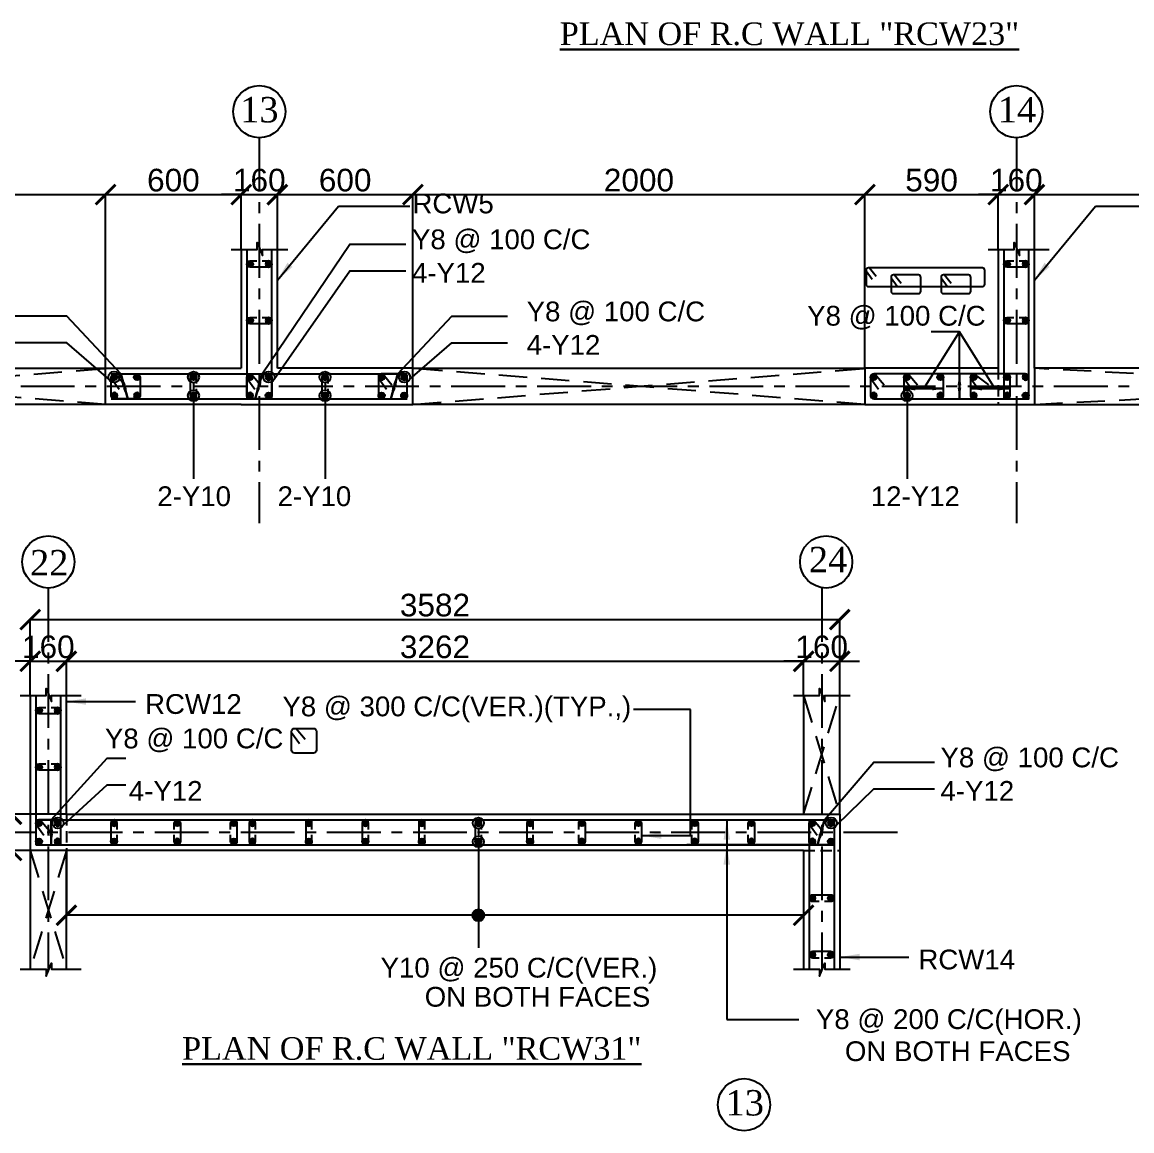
# Model space of a CAD drawing. Header units: inches. Extents: x 200139 to 352388, y -289304 to -188971.
# Drawn here: x 254036 to 273676, y -228239 to -208619 of the extents above; entities that cross this region are included whole.
import ezdxf
from ezdxf.enums import TextEntityAlignment as Align

# ---------------------------------------------------------------- set-up
doc = ezdxf.new("R2010")
doc.units = ezdxf.units.IN
doc.header["$MEASUREMENT"] = 0
doc.linetypes.add('CENTER', pattern=[50.8, 31.75, -6.35, 6.35, -6.35])
doc.linetypes.add('Hidden', pattern=[3, 2, -1])
for name, color, linetype in [('1', 8, 'Continuous'), ('160 WALL OPEING', 1, 'Continuous'), ('5', 2, 'Continuous'), ('ARROW', 5, 'Continuous'), ('DIM', 251, 'Continuous'), ('GIRD CIR', 1, 'Continuous'), ('GIRD TEXT', 4, 'Continuous'), ('GRID', 8, 'CENTER'), ('LINKS', 3, 'Continuous'), ('OPENING', 1, 'Continuous'), ('SHEAR WALL', 6, 'Continuous'), ('STRRIUPS', 6, 'Continuous'), ('Ttxt', 3, 'Continuous')]:
    doc.layers.add(name, color=color, linetype=linetype)
doc.layers.add('Tex', color=3, linetype='Continuous', lineweight=13)
doc.layers.add('text', color=4, linetype='Continuous', lineweight=30)
doc.styles.add('Arial', font='arial.ttf', dxfattribs={"height": 400})
doc.styles.add('T200', font='sanss___.ttf', dxfattribs={"height": 250})
doc.styles.add('T400', font='romantic.ttf')
doc.dimstyles.new('SCALE-25', dxfattribs={"dimtxt": 400, "dimasz": 350, "dimexe": 0, "dimexo": 0, "dimgap": 50, "dimtad": 1, "dimdec": 0, "dimlfac": 0.25, "dimzin": 0, "dimdsep": 46, "dimtxsty": 'Arial', "dimblk": 'ARCHTICK', "dimcen": 0, "dimclrd": 5, "dimclre": 8, "dimclrt": 1, "dimadec": 0, "dimazin": 0, "dimtfac": 1, "dimtdec": 0, "dimtix": 1, "dimtmove": 2, "dimatfit": 3, "dimfxl": 0, "dimtolj": 1, "dimtzin": 0, "dimlwd": -1, "dimarcsym": 0})
doc.dimstyles.new('T200', dxfattribs={"dimtxt": 300, "dimasz": 150, "dimexe": 0, "dimexo": 0, "dimgap": 5, "dimtad": 1, "dimdec": 0, "dimrnd": 5, "dimzin": 0, "dimdsep": 46, "dimtxsty": 'T200', "dimblk": 'ARCHTICK', "dimcen": 300, "dimclrd": 5, "dimclre": 252, "dimclrt": 1, "dimadec": 0, "dimazin": 0, "dimtfac": 50, "dimtdec": 0, "dimtofl": 0, "dimtmove": 2, "dimatfit": 3, "dimfxl": 1, "dimtolj": 1, "dimtzin": 0, "dimarcsym": 2})

# ---------------------------------------------------------------- blocks, each defined once
blk = doc.blocks.new('R1')
at = {"layer": '5'}
h = blk.add_hatch(color=256, dxfattribs=at)
edge = h.paths.add_edge_path()
edge.add_arc((0, 0), 69.6, 0, 360)
at = {"layer": '5', "color": 6}
blk.add_circle((0, 0), 69.6, dxfattribs=at)
blk = doc.blocks.new('_ARCHTICK')
at = {"color": 0, "linetype": 'ByBlock', "const_width": 0.15}
blk.add_lwpolyline([(-0.5, -0.5), (0.5, 0.5)], dxfattribs=at)
blk = doc.blocks.new('A$C04A07810')
at = {"layer": 'STRRIUPS', "ltscale": 0.2}
for p, q in [((0, 0), (158, -194)), ((-80, -72), (61, -268)), ((509, -237), (651, -433)), ((590, -165), (748, -358)), ((1689, -237), (1831, -433)), ((1770, -165), (1928, -358))]:
    blk.add_line(p, q, dxfattribs=at)
for points in [[(-25, -440), (2664, -440, 0.414214), (2719, -385), (2719, -55, 0.414214), (2664, 0), (-25, 0, 0.414214), (-80, -55), (-80, -385, 0.414214)], [(564, -604), (1156, -604, 0.414214), (1211, -549), (1211, -220, 0.414214), (1156, -165), (564, -165, 0.414214), (509, -220), (509, -549, 0.414214)], [(1744, -604), (2336, -604, 0.414214), (2391, -549), (2391, -220, 0.414214), (2336, -165), (1744, -165, 0.414214), (1689, -220), (1689, -549, 0.414214)]]:
    blk.add_lwpolyline(points, format="xyb", close=True, dxfattribs=at)
blk = doc.blocks.new('*D41')
at = {"layer": 'Defpoints', "color": 0}
for p in [(255512, -211670), (247512, -214744, 59), (255512, -214730, 59)]:
    blk.add_point(p, dxfattribs=at)
at = {"layer": 'DIM', "color": 8, "lineweight": -2}
for p, q in [((247512, -214744), (247512, -211670)), ((255512, -214730), (255512, -211670))]:
    blk.add_line(p, q, dxfattribs=at)
at = {"layer": 'DIM', "color": 5}
blk.add_line((247512, -211670), (255512, -211670), dxfattribs=at)
at = {"layer": 'DIM', "color": 5, "xscale": 350, "yscale": 350, "zscale": 350, "rotation": 180}
blk.add_blockref('_ARCHTICK', (247512, -211670), dxfattribs=at)
at = {"layer": 'DIM', "color": 5, "xscale": 350, "yscale": 350, "zscale": 350}
blk.add_blockref('_ARCHTICK', (255512, -211670), dxfattribs=at)
at = {"layer": 'DIM', "color": 1, "insert": (251512, -211416), "char_height": 400, "attachment_point": 5, "style": 'Arial'}
blk.add_mtext('\\A1;2000', dxfattribs=at)
blk = doc.blocks.new('ARCHTICK')
at = {"color": 0, "const_width": 0.15}
blk.add_lwpolyline([(-0.5, -0.5), (0.5, 0.5)], dxfattribs=at)
blk = doc.blocks.new('*D42')
at = {"layer": 'Defpoints', "color": 0}
for p in [(257912, -211670), (257912, -212643, 59), (255512, -214730, 59)]:
    blk.add_point(p, dxfattribs=at)
at = {"layer": 'DIM', "color": 8, "lineweight": -2}
for p, q in [((255512, -214730), (255512, -211670)), ((257912, -212643), (257912, -211670))]:
    blk.add_line(p, q, dxfattribs=at)
at = {"layer": 'DIM', "color": 5}
blk.add_line((255512, -211670), (257912, -211670), dxfattribs=at)
at = {"layer": 'DIM', "color": 5, "xscale": 350, "yscale": 350, "zscale": 350, "rotation": 180}
blk.add_blockref('_ARCHTICK', (255512, -211670), dxfattribs=at)
at = {"layer": 'DIM', "color": 5, "xscale": 350, "yscale": 350, "zscale": 350}
blk.add_blockref('_ARCHTICK', (257912, -211670), dxfattribs=at)
at = {"layer": 'DIM', "color": 1, "insert": (256712, -211416), "char_height": 400, "attachment_point": 5, "style": 'Arial'}
blk.add_mtext('\\A1;600', dxfattribs=at)
blk = doc.blocks.new('*D43')
at = {"layer": 'Defpoints', "color": 0}
for p in [(258552, -211670), (257912, -212643, 59), (258552, -212643, 59)]:
    blk.add_point(p, dxfattribs=at)
at = {"layer": 'DIM', "color": 5}
for p, q in [((257912, -211670), (257562, -211670)), ((257912, -211670), (258552, -211670)), ((258552, -211670), (258902, -211670))]:
    blk.add_line(p, q, dxfattribs=at)
at = {"layer": 'DIM', "color": 8, "lineweight": -2}
for p, q in [((257912, -212643), (257912, -211670)), ((258552, -212643), (258552, -211670))]:
    blk.add_line(p, q, dxfattribs=at)
at = {"layer": 'DIM', "color": 5, "xscale": 350, "yscale": 350, "zscale": 350}
blk.add_blockref('_ARCHTICK', (257912, -211670), dxfattribs=at)
at = {"layer": 'DIM', "color": 5, "xscale": 350, "yscale": 350, "zscale": 350, "rotation": 180}
blk.add_blockref('_ARCHTICK', (258552, -211670), dxfattribs=at)
at = {"layer": 'DIM', "color": 1, "insert": (258232, -211416), "char_height": 400, "attachment_point": 5, "style": 'Arial'}
blk.add_mtext('\\A1;160', dxfattribs=at)
blk = doc.blocks.new('*D44')
at = {"layer": 'Defpoints', "color": 0}
for p in [(260952, -211670), (258552, -212643, 59), (260952, -214744, 59)]:
    blk.add_point(p, dxfattribs=at)
at = {"layer": 'DIM', "color": 8, "lineweight": -2}
for p, q in [((258552, -212643), (258552, -211670)), ((260952, -214744), (260952, -211670))]:
    blk.add_line(p, q, dxfattribs=at)
at = {"layer": 'DIM', "color": 5}
blk.add_line((258552, -211670), (260952, -211670), dxfattribs=at)
at = {"layer": 'DIM', "color": 5, "xscale": 350, "yscale": 350, "zscale": 350, "rotation": 180}
blk.add_blockref('_ARCHTICK', (258552, -211670), dxfattribs=at)
at = {"layer": 'DIM', "color": 5, "xscale": 350, "yscale": 350, "zscale": 350}
blk.add_blockref('_ARCHTICK', (260952, -211670), dxfattribs=at)
at = {"layer": 'DIM', "color": 1, "insert": (259752, -211416), "char_height": 400, "attachment_point": 5, "style": 'Arial'}
blk.add_mtext('\\A1;600', dxfattribs=at)
blk = doc.blocks.new('*D45')
at = {"layer": 'Defpoints', "color": 0}
for p in [(268952, -211670), (260952, -214744, 59), (268952, -214744, 59)]:
    blk.add_point(p, dxfattribs=at)
at = {"layer": 'DIM', "color": 8, "lineweight": -2}
for p, q in [((260952, -214744), (260952, -211670)), ((268952, -214744), (268952, -211670))]:
    blk.add_line(p, q, dxfattribs=at)
at = {"layer": 'DIM', "color": 5}
blk.add_line((260952, -211670), (268952, -211670), dxfattribs=at)
at = {"layer": 'DIM', "color": 5, "xscale": 350, "yscale": 350, "zscale": 350, "rotation": 180}
blk.add_blockref('_ARCHTICK', (260952, -211670), dxfattribs=at)
at = {"layer": 'DIM', "color": 5, "xscale": 350, "yscale": 350, "zscale": 350}
blk.add_blockref('_ARCHTICK', (268952, -211670), dxfattribs=at)
at = {"layer": 'DIM', "color": 1, "insert": (264952, -211416), "char_height": 400, "attachment_point": 5, "style": 'Arial'}
blk.add_mtext('\\A1;2000', dxfattribs=at)
blk = doc.blocks.new('*D46')
at = {"layer": 'Defpoints', "color": 0}
for p in [(271312, -211670), (271312, -212643, 59), (268952, -214744, 59)]:
    blk.add_point(p, dxfattribs=at)
at = {"layer": 'DIM', "color": 8, "lineweight": -2}
for p, q in [((268952, -214744), (268952, -211670)), ((271312, -212643), (271312, -211670))]:
    blk.add_line(p, q, dxfattribs=at)
at = {"layer": 'DIM', "color": 5}
blk.add_line((268952, -211670), (271312, -211670), dxfattribs=at)
at = {"layer": 'DIM', "color": 5, "xscale": 350, "yscale": 350, "zscale": 350, "rotation": 180}
blk.add_blockref('_ARCHTICK', (268952, -211670), dxfattribs=at)
at = {"layer": 'DIM', "color": 5, "xscale": 350, "yscale": 350, "zscale": 350}
blk.add_blockref('_ARCHTICK', (271312, -211670), dxfattribs=at)
at = {"layer": 'DIM', "color": 1, "insert": (270132, -211416), "char_height": 400, "attachment_point": 5, "style": 'Arial'}
blk.add_mtext('\\A1;590', dxfattribs=at)
blk = doc.blocks.new('*D47')
at = {"layer": 'Defpoints', "color": 0}
for p in [(271952, -211670), (271312, -212643, 59), (271952, -212643, 177)]:
    blk.add_point(p, dxfattribs=at)
at = {"layer": 'DIM', "color": 5}
for p, q in [((271312, -211670), (270962, -211670)), ((271312, -211670), (271952, -211670)), ((271952, -211670), (272302, -211670))]:
    blk.add_line(p, q, dxfattribs=at)
at = {"layer": 'DIM', "color": 8, "lineweight": -2}
for p, q in [((271312, -212643), (271312, -211670)), ((271952, -212643), (271952, -211670))]:
    blk.add_line(p, q, dxfattribs=at)
at = {"layer": 'DIM', "color": 5, "xscale": 350, "yscale": 350, "zscale": 350}
blk.add_blockref('_ARCHTICK', (271312, -211670), dxfattribs=at)
at = {"layer": 'DIM', "color": 5, "xscale": 350, "yscale": 350, "zscale": 350, "rotation": 180}
blk.add_blockref('_ARCHTICK', (271952, -211670), dxfattribs=at)
at = {"layer": 'DIM', "color": 1, "insert": (271632, -211416), "char_height": 400, "attachment_point": 5, "style": 'Arial'}
blk.add_mtext('\\A1;160', dxfattribs=at)
blk = doc.blocks.new('*D48')
at = {"layer": 'Defpoints', "color": 0}
for p in [(284192, -211670), (271952, -212643, 177), (284192, -212643, 59)]:
    blk.add_point(p, dxfattribs=at)
at = {"layer": 'DIM', "color": 8, "lineweight": -2}
for p, q in [((271952, -212643), (271952, -211670)), ((284192, -212643), (284192, -211670))]:
    blk.add_line(p, q, dxfattribs=at)
at = {"layer": 'DIM', "color": 5}
blk.add_line((271952, -211670), (284192, -211670), dxfattribs=at)
at = {"layer": 'DIM', "color": 5, "xscale": 350, "yscale": 350, "zscale": 350, "rotation": 180}
blk.add_blockref('_ARCHTICK', (271952, -211670), dxfattribs=at)
at = {"layer": 'DIM', "color": 5, "xscale": 350, "yscale": 350, "zscale": 350}
blk.add_blockref('_ARCHTICK', (284192, -211670), dxfattribs=at)
at = {"layer": 'DIM', "color": 1, "insert": (278072, -211415), "char_height": 400, "attachment_point": 5, "style": 'Arial'}
blk.add_mtext('\\A1;3060', dxfattribs=at)
blk = doc.blocks.new('A$C5C0C2414')
at = {"layer": 'STRRIUPS', "ltscale": 0.2}
for p, q in [((0, 0), (158, -194)), ((-81, -72), (61, -268))]:
    blk.add_line(p, q, dxfattribs=at)
blk.add_lwpolyline([(304, -440), (-26, -440, -0.414214), (-81, -385), (-81, -55, -0.414214), (-26, 0), (304, 0, -0.414214), (359, -55), (359, -385, -0.414214)], format="xyb", close=True, dxfattribs=at)
blk = doc.blocks.new('*D235')
at = {"layer": 'Defpoints', "color": 0}
for p in [(254818, -219930), (254178, -220536, 59), (254818, -220536, 59)]:
    blk.add_point(p, dxfattribs=at)
at = {"layer": 'DIM', "color": 5}
for p, q in [((254178, -219930), (253828, -219930)), ((254178, -219930), (254818, -219930)), ((254818, -219930), (255168, -219930))]:
    blk.add_line(p, q, dxfattribs=at)
at = {"layer": 'DIM', "color": 8, "lineweight": -2}
for p, q in [((254178, -220536), (254178, -219930)), ((254818, -220536), (254818, -219930))]:
    blk.add_line(p, q, dxfattribs=at)
at = {"layer": 'DIM', "color": 5, "xscale": 350, "yscale": 350, "zscale": 350}
blk.add_blockref('_ARCHTICK', (254178, -219930), dxfattribs=at)
at = {"layer": 'DIM', "color": 5, "xscale": 350, "yscale": 350, "zscale": 350, "rotation": 180}
blk.add_blockref('_ARCHTICK', (254818, -219930), dxfattribs=at)
at = {"layer": 'DIM', "color": 1, "insert": (254498, -219676), "char_height": 400, "attachment_point": 5, "style": 'Arial'}
blk.add_mtext('\\A1;160', dxfattribs=at)
blk = doc.blocks.new('*D236')
at = {"layer": 'Defpoints', "color": 0}
for p in [(267867, -219930), (267867, -220536, 59), (254818, -222637, 59)]:
    blk.add_point(p, dxfattribs=at)
at = {"layer": 'DIM', "color": 8, "lineweight": -2}
for p, q in [((254818, -222637), (254818, -219930)), ((267867, -220536), (267867, -219930))]:
    blk.add_line(p, q, dxfattribs=at)
at = {"layer": 'DIM', "color": 5}
blk.add_line((254818, -219930), (267867, -219930), dxfattribs=at)
at = {"layer": 'DIM', "color": 5, "xscale": 350, "yscale": 350, "zscale": 350, "rotation": 180}
blk.add_blockref('_ARCHTICK', (254818, -219930), dxfattribs=at)
at = {"layer": 'DIM', "color": 5, "xscale": 350, "yscale": 350, "zscale": 350}
blk.add_blockref('_ARCHTICK', (267867, -219930), dxfattribs=at)
at = {"layer": 'DIM', "color": 1, "insert": (261342, -219676), "char_height": 400, "attachment_point": 5, "style": 'Arial'}
blk.add_mtext('\\A1;3262', dxfattribs=at)
blk = doc.blocks.new('*D237')
at = {"layer": 'Defpoints', "color": 0}
for p in [(268507, -219930), (267867, -220536, 59), (268507, -220536, 59)]:
    blk.add_point(p, dxfattribs=at)
at = {"layer": 'DIM', "color": 5}
for p, q in [((267867, -219930), (267517, -219930)), ((267867, -219930), (268507, -219930)), ((268507, -219930), (268857, -219930))]:
    blk.add_line(p, q, dxfattribs=at)
at = {"layer": 'DIM', "color": 8, "lineweight": -2}
for p, q in [((267867, -220536), (267867, -219930)), ((268507, -220536), (268507, -219930))]:
    blk.add_line(p, q, dxfattribs=at)
at = {"layer": 'DIM', "color": 5, "xscale": 350, "yscale": 350, "zscale": 350}
blk.add_blockref('_ARCHTICK', (267867, -219930), dxfattribs=at)
at = {"layer": 'DIM', "color": 5, "xscale": 350, "yscale": 350, "zscale": 350, "rotation": 180}
blk.add_blockref('_ARCHTICK', (268507, -219930), dxfattribs=at)
at = {"layer": 'DIM', "color": 1, "insert": (268187, -219676), "char_height": 400, "attachment_point": 5, "style": 'Arial'}
blk.add_mtext('\\A1;160', dxfattribs=at)
blk = doc.blocks.new('*D238')
at = {"layer": 'Defpoints', "color": 0}
for p in [(253848, -222637), (254818, -222637, 59), (254818, -223277, 118)]:
    blk.add_point(p, dxfattribs=at)
at = {"layer": 'DIM', "color": 5}
for p, q in [((253848, -222637), (253848, -222287)), ((253848, -223277), (253848, -222637)), ((253848, -223277), (253848, -223627))]:
    blk.add_line(p, q, dxfattribs=at)
at = {"layer": 'DIM', "color": 8, "lineweight": -2}
for p, q in [((254818, -222637), (253848, -222637)), ((254818, -223277), (253848, -223277))]:
    blk.add_line(p, q, dxfattribs=at)
at = {"layer": 'DIM', "color": 5, "xscale": 350, "yscale": 350, "zscale": 350}
for p, rotation in [((253848, -222637), 270), ((253848, -223277), 90)]:
    blk.add_blockref('_ARCHTICK', p, dxfattribs=dict(at, rotation=rotation))
at = {"layer": 'DIM', "color": 1, "insert": (253594, -222957), "char_height": 400, "attachment_point": 5, "rotation": 90, "style": 'Arial'}
blk.add_mtext('\\A1;160', dxfattribs=at)
blk = doc.blocks.new('*D239')
at = {"layer": 'Defpoints', "color": 0}
for p in [(254818, -223277, 45), (267867, -223277, -14), (254818, -224424)]:
    blk.add_point(p, dxfattribs=at)
at = {"layer": 'DIM', "color": 8, "lineweight": -2}
for p, q in [((254818, -223277), (254818, -224424)), ((267867, -223277), (267867, -224424))]:
    blk.add_line(p, q, dxfattribs=at)
at = {"layer": 'DIM', "color": 5}
blk.add_line((267867, -224424), (254818, -224424), dxfattribs=at)
at = {"layer": 'DIM', "color": 5, "xscale": 350, "yscale": 350, "zscale": 350, "rotation": 180}
blk.add_blockref('_ARCHTICK', (254818, -224424), dxfattribs=at)
at = {"layer": 'DIM', "color": 5, "xscale": 350, "yscale": 350, "zscale": 350}
blk.add_blockref('_ARCHTICK', (267867, -224424), dxfattribs=at)
blk = doc.blocks.new('*D240')
at = {"layer": 'Defpoints', "color": 0}
for p in [(268507, -219191), (254178, -220536), (268507, -220536)]:
    blk.add_point(p, dxfattribs=at)
at = {"layer": 'DIM', "color": 8, "lineweight": -2}
for p, q in [((254178, -220536), (254178, -219191)), ((268507, -220536), (268507, -219191))]:
    blk.add_line(p, q, dxfattribs=at)
at = {"layer": 'DIM', "color": 5}
blk.add_line((254178, -219191), (268507, -219191), dxfattribs=at)
at = {"layer": 'DIM', "color": 5, "xscale": 350, "yscale": 350, "zscale": 350, "rotation": 180}
blk.add_blockref('_ARCHTICK', (254178, -219191), dxfattribs=at)
at = {"layer": 'DIM', "color": 5, "xscale": 350, "yscale": 350, "zscale": 350}
blk.add_blockref('_ARCHTICK', (268507, -219191), dxfattribs=at)
at = {"layer": 'DIM', "color": 1, "insert": (261342, -218937), "char_height": 400, "attachment_point": 5, "style": 'Arial'}
blk.add_mtext('\\A1;3582', dxfattribs=at)

msp = doc.modelspace()

# ---------------------------------------------------------------- hatches: boundary and pattern name
at = {"layer": 'ARROW'}
h = msp.add_hatch(color=256, dxfattribs=at)
edge = h.paths.add_edge_path()
edge.add_arc((262109.6, -224424.3), 106, 0, 360)

# ---------------------------------------------------------------- linework, layer by layer
at = {"layer": '1', "linetype": 'Hidden', "ltscale": 100}
for p, q in [((271312.3, -214744.2, 59), (271312.3, -215384.2, 59)), ((254818, -222637.3, 59), (254818, -223277.3, 117.9)), ((267866.6, -223277.3, 59), (268506.6, -223277.3, 59))]:
    msp.add_line(p, q, dxfattribs=at)
at = {"layer": '1'}
for points, elevation in [([(257733.4, -212643.2), (258195.9, -212643.2), (258195.9, -212518.8), (258289.4, -212748.8), (258289.4, -212643.2), (258735.1, -212643.2)], 177), ([(271133.4, -212643.2), (271595.9, -212643.2), (271595.9, -212518.8), (271689.4, -212748.8), (271689.4, -212643.2), (272215.1, -212643.2)], 177), ([(253999.1, -220536.2), (254461.6, -220536.2), (254461.6, -220411.9), (254555.2, -220641.9), (254555.2, -220536.2), (255080.8, -220536.2)], 235.9), ([(267687.6, -220536.2), (268150.2, -220536.2), (268150.2, -220411.9), (268243.7, -220641.9), (268243.7, -220536.2), (268689.4, -220536.2)], 235.9), ([(253999.1, -225378.3), (254461.6, -225378.3), (254461.6, -225502.6), (254555.2, -225272.7), (254555.2, -225378.3), (255080.8, -225378.3)], 235.9), ([(267687.6, -225378.3), (268150.2, -225378.3), (268150.2, -225502.6), (268243.7, -225272.7), (268243.7, -225378.3), (268689.4, -225378.3)], 235.9)]:
    msp.add_lwpolyline(points, dxfattribs=dict(at, elevation=elevation))
at = {"layer": '160 WALL OPEING', "linetype": 'Hidden', "ltscale": 250}
for p, q in [((247512.3, -215386.5, 59), (255512.3, -214744.2, 59)), ((255512.3, -215384.2, 59), (247512.3, -214744.2, 59)), ((260952.3, -215384.2, 59), (268952.3, -214744.2, 59)), ((268952.3, -215384.2, 59), (260952.3, -214744.2)), ((271952.3, -215384.2, 59), (284192.3, -214744.2, 59)), ((284192.3, -215384.2, 59), (271952.3, -214744.2, 59)), ((267866.6, -222637.3, 59), (268506.6, -220536.2)), ((267866.6, -220536.2), (268506.6, -222637.3, 59)), ((254178, -223277.3), (254818, -225378.3, 59)), ((254818, -223277.3, 59), (254178, -225378.3, 59))]:
    msp.add_line(p, q, dxfattribs=at)
at = {"layer": '5'}
for p, q in [((255612.3, -214844.2, 59), (260852.3, -214844.2, 59)), ((255612.3, -215284.2, 59), (260852.3, -215284.2, 59)), ((254278, -222737.3, 59), (268406.6, -222737.3, 59)), ((267966.6, -222737.3, 59), (267966.6, -225378.3, 59)), ((268406.6, -222737.3, 59), (268406.6, -225378.3, 59)), ((254278, -223177.3, 59), (268406.6, -223177.3, 59))]:
    msp.add_line(p, q, dxfattribs=at)
for points, elevation in [([(258012.3, -212643.2), (258012.3, -215284.2), (258452.3, -215284.2), (258452.3, -212643.2)], 59), ([(271412.3, -212643.2), (271412.3, -215284.2), (271852.3, -215284.2), (271852.3, -212643.2)], 59), ([(254278, -220536.2), (254278, -223177.3)], 117.9), ([(254718, -223177.3), (254718, -220536.2)], 117.9), ([(265800, -222737.3), (268406.6, -222737.3), (268406.6, -223177.3), (265800, -223177.3)], 59)]:
    msp.add_lwpolyline(points, dxfattribs=dict(at, elevation=elevation))
at = {"layer": 'ARROW'}
for p, q in [((257068, -214999, 59), (257068, -215130, 59)), ((259396.6, -214999, 59), (259396.6, -215130, 59)), ((257068, -215327, 59), (257068, -216698.4, 59)), ((259396.6, -215327, 59), (259396.6, -216698.4, 59)), ((269697.3, -215327.7, 59), (269697.3, -216699, 59)), ((262109.6, -222892.1, 59), (262109.6, -223023.1, 59)), ((262109.6, -223220.1, 59), (262109.6, -225000.1, 59))]:
    msp.add_line(p, q, dxfattribs=at)
at = {"layer": 'ARROW', "linetype": 'Continuous'}
msp.add_line((265865.7, -220781.3, 59), (264854.9, -220781.3, 59), dxfattribs=at)
at = {"layer": 'ARROW'}
for points, elevation in [([(258284.5, -214844.2), (259837.4, -212544.5), (260827.6, -212544.5)], 59), ([(258494.7, -214934.1), (259837.4, -213020.9), (260827.6, -213020.9)], 59), ([(255780, -214844.2), (254826.6, -213820), (253836.4, -213820)], 59), ([(260684.5, -214844.2), (261637.9, -213820), (262628.1, -213820)], 59), ([(269993, -215102.9), (270625.4, -214100.4)], 59), ([(270625.4, -214844.2), (270625.4, -214100.4), (270123.2, -214100.4)], 59), ([(271253, -215102.9), (270625.4, -214100.4)], 59), ([(255569.9, -214934.1), (254826.6, -214296.4), (253836.4, -214296.4)], 59), ([(260894.7, -214934.1), (261637.9, -214296.4), (262628.1, -214296.4)], 59), ([(254550.2, -222737.3), (255539.1, -221642.1), (255869.8, -221642.1)], 118), ([(268238.8, -222737.3), (269112.2, -221713.1), (270182.4, -221713.1)], 59), ([(254760.4, -222827.2), (255539.1, -222118.4), (255869.8, -222118.4)], 118), ([(268448.9, -222827.2), (269112.2, -222189.5), (270182.4, -222189.5)], 59)]:
    msp.add_lwpolyline(points, dxfattribs=dict(at, elevation=elevation))
for centre, radius in [((255662.3, -214899.9, 59), 98.5), ((257068, -214900.5, 59), 98.5), ((258402.3, -214899.9, 59), 98.5), ((259396.6, -214900.5, 59), 98.5), ((260802.3, -214899.9, 59), 98.5), ((257068, -215228.5, 59), 98.5), ((259396.6, -215228.5, 59), 98.5), ((269697.3, -215229.2, 59), 98.5), ((254668.7, -222792.3, 59), 98.5), ((262109.6, -222793.6, 59), 98.5), ((268356.6, -222792.9, 59), 98.5), ((262109.6, -223121.6, 59), 98.5), ((262109.6, -224424.3, 72.6), 106)]:
    msp.add_circle(centre, radius, dxfattribs=at)
at = {"layer": 'GIRD CIR'}
for centre in [(258232.3, -210202.1, 59), (271632.3, -210202.1, 59), (254498, -218170.7, 59), (268266.6, -218170.7, 59), (266812.3, -227776.9, 59)]:
    msp.add_circle(centre, 461.7, dxfattribs=at)
at = {"layer": 'GRID', "ltscale": 30}
for p, q in [((258232.3, -210663.9, 59), (258232.3, -217485.2, 59)), ((271632.3, -210663.9, 59), (271632.3, -217485.2, 59)), ((302205.6, -215064.2, 59), (203138.7, -215064.2, 59)), ((254498, -218632.4, 59), (254498, -225413.2, 59)), ((268186.6, -218632.4, 59), (268186.6, -225378.3, 59)), ((269525.9, -222957.3, 59), (253005.2, -222957.3, 59))]:
    msp.add_line(p, q, dxfattribs=at)
at = {"layer": 'LINKS'}
for points, elevation in [([(258284, -212844.2), (258396.6, -212844.2, -1), (258396.6, -212955.5), (258068, -212955.5, -1), (258068, -212844.2), (258187.5, -212844.2)], 59), ([(271684, -212844.2), (271796.6, -212844.2, -1), (271796.6, -212955.5), (271468, -212955.5, -1), (271468, -212844.2), (271587.5, -212844.2)], 59), ([(258284, -213844.2), (258396.6, -213844.2, -1), (258396.6, -213955.5), (258068, -213955.5, -1), (258068, -213844.2), (258187.5, -213844.2)], 59), ([(271684, -213844.2), (271796.6, -213844.2, -1), (271796.6, -213955.5), (271468, -213955.5, -1), (271468, -213844.2), (271587.5, -213844.2)], 59), ([(257122.2, -215012.5), (257122.2, -214899.9, 1), (257010.8, -214899.9), (257010.8, -215228.5, 1), (257122.2, -215228.5), (257122.2, -215109)], 59), ([(259452.3, -215012.5), (259452.3, -214899.9, 1), (259340.9, -214899.9), (259340.9, -215228.5, 1), (259452.3, -215228.5), (259452.3, -215109)], 59), ([(254549.7, -220745.9), (254662.3, -220745.9, -1), (254662.3, -220857.3), (254333.7, -220857.3, -1), (254333.7, -220745.9), (254453.2, -220745.9)], 117.9), ([(254549.7, -221745.9), (254662.3, -221745.9, -1), (254662.3, -221857.3), (254333.7, -221857.3, -1), (254333.7, -221745.9), (254453.2, -221745.9)], 117.9), ([(255718, -222905.6), (255718, -222792.9, 1), (255606.6, -222792.9), (255606.6, -223121.6, 1), (255718, -223121.6), (255718, -223002.1)], 59), ([(256725.3, -222905.6), (256725.3, -222792.9, -1), (256836.7, -222792.9), (256836.7, -223121.6, -1), (256725.3, -223121.6), (256725.3, -223002.1)], 117.9), ([(257725.3, -222905.3), (257725.3, -222792.6, -1), (257836.7, -222792.6), (257836.7, -223121.2, -1), (257725.3, -223121.2), (257725.3, -223001.7)], 117.9), ([(258165.3, -222905.3), (258165.3, -222792.6, 1), (258053.9, -222792.6), (258053.9, -223121.2, 1), (258165.3, -223121.2), (258165.3, -223001.7)], 117.9), ([(259165.3, -222905.6), (259165.3, -222792.9, 1), (259053.9, -222792.9), (259053.9, -223121.6, 1), (259165.3, -223121.6), (259165.3, -223002.1)], 59), ([(260165.3, -222905.6), (260165.3, -222792.9, 1), (260053.9, -222792.9), (260053.9, -223121.6, 1), (260165.3, -223121.6), (260165.3, -223002.1)], 59), ([(261165.3, -222905.6), (261165.3, -222792.9, 1), (261053.9, -222792.9), (261053.9, -223121.6, 1), (261165.3, -223121.6), (261165.3, -223002.1)], 59), ([(262165.3, -222905.6), (262165.3, -222792.9, 1), (262053.9, -222792.9), (262053.9, -223121.6, 1), (262165.3, -223121.6), (262165.3, -223002.1)], 59), ([(263081.6, -222905.6), (263081.6, -222792.9, 1), (262970.2, -222792.9), (262970.2, -223121.6, 1), (263081.6, -223121.6), (263081.6, -223002.1)], 59), ([(263886.6, -222905.6), (263886.6, -222792.9, -1), (263997.9, -222792.9), (263997.9, -223121.6, -1), (263886.6, -223121.6), (263886.6, -223002.1)], 59), ([(264886.6, -222905.6), (264886.6, -222792.9, -1), (264997.9, -222792.9), (264997.9, -223121.6, -1), (264886.6, -223121.6), (264886.6, -223002.1)], 59), ([(265886.6, -222905.6), (265886.6, -222792.9, -1), (265997.9, -222792.9), (265997.9, -223121.6, -1), (265886.6, -223121.6), (265886.6, -223002.1)], 59), ([(266886.6, -222905.6), (266886.6, -222792.9, -1), (266997.9, -222792.9), (266997.9, -223121.6, -1), (266886.6, -223121.6), (266886.6, -223002.1)], 59), ([(268238.2, -224177.3), (268350.9, -224177.3, 1), (268350.9, -224065.9), (268022.3, -224065.9, 1), (268022.3, -224177.3), (268141.8, -224177.3)], 59), ([(268238.2, -225177.3), (268350.9, -225177.3, 1), (268350.9, -225065.9), (268022.3, -225065.9, 1), (268022.3, -225177.3), (268141.8, -225177.3)], 59)]:
    msp.add_lwpolyline(points, format="xyb", dxfattribs=dict(at, elevation=elevation))
at = {"layer": 'OPENING', "color": 1, "elevation": 59}
for points in [[(247512.3, -214744.2), (255512.3, -214744.2)], [(260952.3, -214744.2), (260952.3, -214744.2), (268952.3, -214744.2)], [(284192.3, -214744.2), (271952.3, -214744.2)], [(255512.3, -215384.2), (255512.3, -215384.2), (247512.3, -215384.2)], [(268952.3, -215384.2), (268952.3, -215384.2), (260952.3, -215384.2)], [(271952.3, -215384.2), (284192.3, -215384.2)], [(267866.6, -220536.2), (267866.6, -222637.3)], [(268506.6, -222637.3), (268506.6, -222637.3), (268506.6, -220536.2)], [(254178, -223277.3), (254178, -223277.3), (254178, -225378.3)], [(254818, -225378.3), (254818, -223277.3)]]:
    msp.add_lwpolyline(points, dxfattribs=at)
at = {"layer": 'SHEAR WALL', "color": 4}
for p, q in [((255512.3, -215384.2, 59), (255512.3, -214744.2, 59)), ((260952.3, -215384.2, 59), (260952.3, -214744.2, 59)), ((271312.3, -214744.2, 59), (268952.3, -214744.2, 59)), ((268952.3, -214744.2, 59), (268952.3, -215384.2, 59)), ((271952.3, -214744.2, 59), (271952.3, -215384.2, 59)), ((268952.3, -215384.2, 59), (271312.3, -215384.2, 59)), ((267866.6, -223277.3, 59), (267866.6, -225378.3, 59)), ((268506.6, -223277.3, 59), (268506.6, -225378.3, 59))]:
    msp.add_line(p, q, dxfattribs=at)
at = {"layer": 'SHEAR WALL', "color": 4, "elevation": 59}
for points in [[(257912.3, -212643.2), (257912.3, -214744.2)], [(258552.3, -214744.2), (258552.3, -212643.2)], [(271312.3, -212643.2), (271312.3, -214744.2)], [(271952.3, -214744.2), (271952.3, -212643.2)], [(255512.3, -214744.2), (255512.3, -214744.2), (257912.3, -214744.2)], [(260952.3, -214744.2), (258552.3, -214744.2)], [(257912.3, -215384.2), (255512.3, -215384.2)], [(257912.3, -215384.2), (257912.3, -215384.2), (258552.3, -215384.2)], [(258552.3, -215384.2), (260952.3, -215384.2)], [(271312.3, -215384.2), (271952.3, -215384.2)], [(254178, -220536.2), (254178, -223277.3)], [(254818, -222637.3), (254818, -220536.2)], [(254818, -222637.3), (268506.6, -222637.3)], [(268506.6, -222637.3), (268506.6, -223277.3)], [(267866.6, -223277.3), (254178, -223277.3)]]:
    msp.add_lwpolyline(points, dxfattribs=at)
at = {"layer": 'STRRIUPS', "ltscale": 0.2}
for p, q in [((255629.3, -214939.6, 59), (255754, -215112.6, 59)), ((255718.2, -214875.1, 59), (255851.3, -215037.9, 59)), ((258029.3, -214939.6, 59), (258154, -215112.6, 59)), ((258118.2, -214875.1, 59), (258251.3, -215037.9, 59)), ((260357.9, -214939.6, 59), (260482.6, -215112.6, 59)), ((260446.8, -214875.1, 59), (260579.9, -215037.9, 59)), ((269069.3, -214939.6, 59), (269194, -215112.6, 59)), ((269158.2, -214875.1, 59), (269291.3, -215037.9, 59)), ((269659.1, -214939.6, 59), (269783.8, -215112.6, 59)), ((269747.9, -214875.1, 59), (269881, -215037.9, 59)), ((270839.1, -214939.6, 59), (270963.8, -215112.6, 59)), ((270927.9, -214875.1, 59), (271141, -215037.9, 59)), ((254295, -222832.7, 117.9), (254419.7, -223005.7, 117.9)), ((254383.9, -222768.2, 117.9), (254517, -222931, 117.9)), ((267983.6, -222832.7, 59), (268108.3, -223005.7, 59)), ((268072.4, -222768.2, 59), (268205.5, -222931, 59))]:
    msp.add_line(p, q, dxfattribs=at)
at = {"layer": 'STRRIUPS', "ltscale": 0.2, "elevation": 59}
for points in [[(256068.7, -215284.2), (255667.3, -215284.2, -0.4142136), (255612.3, -215229.2), (255612.3, -214899.2, -0.4142136), (255667.3, -214844.2), (256068.7, -214844.2, -0.4142136), (256123.7, -214899.2), (256123.7, -215229.2, -0.4142136)], [(258397.3, -215284.2), (258067.3, -215284.2, -0.4142136), (258012.3, -215229.2), (258012.3, -214899.2, -0.4142136), (258067.3, -214844.2), (258397.3, -214844.2, -0.4142136), (258452.3, -214899.2), (258452.3, -215229.2, -0.4142136)], [(260395.9, -215284.2), (260797.3, -215284.2, 0.4142136), (260852.3, -215229.2), (260852.3, -214899.2, 0.4142136), (260797.3, -214844.2), (260395.9, -214844.2, 0.4142136), (260340.9, -214899.2), (260340.9, -215229.2, 0.4142136)], [(269107.5, -215284.2), (271797.3, -215284.2, 0.4142136), (271852.3, -215229.2), (271852.3, -214899.2, 0.4142136), (271797.3, -214844.2), (269107.5, -214844.2, 0.4142136), (269052.5, -214899.2), (269052.5, -215229.2, 0.4142136)], [(269697.3, -215284.2), (270288.7, -215284.2, 0.4142136), (270343.7, -215229.2), (270343.7, -214899.2, 0.4142136), (270288.7, -214844.2), (269697.3, -214844.2, 0.4142136), (269642.3, -214899.2), (269642.3, -215229.2, 0.4142136)], [(270877.3, -215284.2), (271468.7, -215284.2, 0.4142136), (271523.7, -215229.2), (271523.7, -214899.2, 0.4142136), (271468.7, -214844.2), (270877.3, -214844.2, 0.4142136), (270822.3, -214899.2), (270822.3, -215229.2, 0.4142136)], [(254333, -223177.3), (254663, -223177.3, 0.4142136), (254718, -223122.3), (254718, -222792.3, 0.4142136), (254663, -222737.3), (254333, -222737.3, 0.4142136), (254278, -222792.3), (254278, -223122.3, 0.4142136)], [(268351.6, -223177.3), (268021.6, -223177.3, -0.4142136), (267966.6, -223122.3), (267966.6, -222792.3, -0.4142136), (268021.6, -222737.3), (268351.6, -222737.3, -0.4142136), (268406.6, -222792.3), (268406.6, -223122.3, -0.4142136)]]:
    msp.add_lwpolyline(points, format="xyb", close=True, dxfattribs=at)

# ---------------------------------------------------------------- block references
at = {"layer": '5', "yscale": 0.8000000000465661, "zscale": 0.8000000000465661}
for p, xscale, rotation in [((258068, -212899.9, 59), 0.8000000000465661, 90.00000000000001), ((258396.6, -212899.9, 59), -0.8000000000465661, 270), ((271468, -212899.9, 59), 0.8000000000465661, 90.00000000000001), ((271796.6, -212899.9, 59), -0.8000000000465661, 270), ((258068, -213899.9, 59), 0.8000000000465661, 90.00000000000001), ((258396.6, -213899.9, 59), -0.8000000000465661, 270), ((271468, -213899.9, 59), 0.8000000000465661, 90.00000000000001), ((271796.6, -213899.9, 59), -0.8000000000465661, 270), ((255668, -214899.9, 59), 0.8000000000465661, 90.00000000000001), ((256068, -214899.9, 59), 0.8000000000465661, 90.00000000000001), ((257068, -214899.9, 59), 0.8000000000465661, 90.00000000000001), ((258068, -214899.9, 59), 0.8000000000465661, 90.00000000000001), ((258396.6, -214899.9, 59), -0.8000000000465661, 270), ((259396.6, -214899.9, 59), -0.8000000000465661, 270), ((260396.6, -214899.9, 59), -0.8000000000465661, 270), ((260796.6, -214899.9, 59), -0.8000000000465661, 270), ((269108, -214899.9, 59), 0.8000000000465661, 90.00000000000001), ((269698, -214899.9, 59), 0.8000000000465661, 90.00000000000001), ((270288, -214899.9, 59), 0.8000000000465661, 90.00000000000001), ((270878, -214899.9, 59), 0.8000000000465661, 90.00000000000001), ((271468, -214899.9, 59), 0.8000000000465661, 90.00000000000001), ((271796.6, -214899.9, 59), -0.8000000000465661, 270), ((255668, -215228.5, 59), -0.8000000000465661, 90), ((256068, -215228.5, 59), -0.8000000000465661, 90), ((257068, -215228.5, 59), -0.8000000000465661, 90), ((258068, -215228.5, 59), -0.8000000000465661, 90), ((258396.6, -215228.5, 59), 0.8000000000465661, 270), ((259396.6, -215228.5, 59), 0.8000000000465661, 270), ((260396.6, -215228.5, 59), 0.8000000000465661, 270), ((260796.6, -215228.5, 59), 0.8000000000465661, 270), ((269108, -215228.5, 59), -0.8000000000465661, 90), ((269698, -215228.5, 59), -0.8000000000465661, 90), ((270288, -215228.5, 59), -0.8000000000465661, 90), ((270878, -215228.5, 59), -0.8000000000465661, 90), ((271468, -215228.5, 59), -0.8000000000465661, 90), ((271796.6, -215228.5, 59), 0.8000000000465661, 270), ((254333.7, -220801.6, 117.9), 0.8000000000465661, 90.00000000000001), ((254662.3, -220801.6, 117.9), -0.8000000000465661, 270), ((254333.7, -221801.6, 117.9), 0.8000000000465661, 90.00000000000001), ((254662.3, -221801.6, 117.9), -0.8000000000465661, 270), ((254333.7, -222792.6, 117.9), 0.8000000000465661, 90.00000000000001), ((254662.3, -222792.6, 117.9), -0.8000000000465661, 270), ((255662.3, -222792.9, 59), -0.8000000000465661, 270), ((256781, -222792.9, 117.9), 0.8000000000465661, 90.00000000000001), ((257781, -222792.6, 117.9), 0.8000000000465661, 90.00000000000001), ((258109.6, -222792.6, 117.9), -0.8000000000465661, 270), ((259109.6, -222792.9, 59), -0.8000000000465661, 270), ((260109.6, -222792.9, 59), -0.8000000000465661, 270), ((261109.6, -222792.9, 59), -0.8000000000465661, 270), ((262109.6, -222792.9, 59), -0.8000000000465661, 270), ((263025.9, -222792.9, 59), -0.8000000000465661, 270), ((263942.2, -222792.9, 59), 0.8000000000465661, 90.00000000000001), ((264942.2, -222792.9, 59), 0.8000000000465661, 90.00000000000001), ((265942.2, -222792.9, 59), 0.8000000000465661, 90.00000000000001), ((266942.2, -222792.9, 59), 0.8000000000465661, 90.00000000000001), ((268022.2, -222792.9, 59), 0.8000000000465661, 90.00000000000001), ((268350.9, -222792.9, 59), -0.8000000000465661, 270), ((254333.7, -223121.6, 117.9), 0.8000000000465661, 90.00000000000001), ((254662.3, -223121.6, 117.9), -0.8000000000465661, 270), ((255662.3, -223121.6, 59), 0.8000000000465661, 270), ((256781, -223121.6, 117.9), -0.8000000000465661, 90), ((257781, -223121.6, 117.9), 0.8000000000465661, 90.00000000000001), ((258109.6, -223121.6, 117.9), -0.8000000000465661, 270), ((259109.6, -223121.6, 59), 0.8000000000465661, 270), ((260109.6, -223121.6, 59), 0.8000000000465661, 270), ((261109.6, -223121.6, 59), 0.8000000000465661, 270), ((262109.6, -223121.6, 59), 0.8000000000465661, 270), ((263025.9, -223121.6, 59), 0.8000000000465661, 270), ((263942.2, -223121.6, 59), -0.8000000000465661, 90), ((264942.2, -223121.6, 59), -0.8000000000465661, 90), ((265942.2, -223121.6, 59), -0.8000000000465661, 90), ((266942.2, -223121.6, 59), -0.8000000000465661, 90), ((268022.2, -223121.6, 59), -0.8000000000465661, 90), ((268350.9, -223121.6, 59), 0.8000000000465661, 270), ((268022.2, -224121.6, 59), -0.8000000000465661, 90), ((268350.9, -224121.6, 59), 0.8000000000465661, 270), ((268022.2, -225121.6, 59), -0.8000000000465661, 90), ((268350.9, -225121.6, 59), 0.8000000000465661, 270)]:
    msp.add_blockref('R1', p, dxfattribs=dict(at, xscale=xscale, rotation=rotation))
at = {"layer": 'STRRIUPS', "color": 1, "xscale": 0.75, "yscale": 0.75, "zscale": 0.75}
msp.add_blockref('A$C04A07810', (269033, -212968.2), dxfattribs=at)
at = {"layer": 'STRRIUPS'}
msp.add_blockref('A$C5C0C2414', (258885.8, -221116.4, 59), dxfattribs=at)

# ---------------------------------------------------------------- texts
at = {"layer": 'GIRD TEXT', "ltscale": 7, "style": 'T400'}
for s, p in [('13', (257893.5, -210392.3)), ('14', (271303.2, -210392.3)), ('22', (254174.4, -218409.9)), ('24', (267960.4, -218354.4)), ('13', (266485.6, -227967.6))]:
    msp.add_text(s, height=450, dxfattribs=at).set_placement(p)
at = {"layer": 'Tex', "style": 'Arial'}
for s, p in [('RCW5', (260943, -212002.1)), ('RCW12', (256210.2, -220860.5)), ('RCW14', (269898.7, -225382))]:
    msp.add_text(s, height=350, dxfattribs=at).set_placement(p)
at = {"layer": 'text', "color": 4, "style": 'T400'}
for s, p in [('%%UPLAN OF R.C WALL "RCW23"', (267616.7, -209143.5)), ('%%UPLAN OF R.C WALL "RCW31"', (260931.2, -227101.4))]:
    msp.add_text(s, height=400, dxfattribs=at).set_placement(p, align=Align.BOTTOM_CENTER)
at = {"layer": 'Ttxt', "color": 4, "style": 'Arial'}
for s, p in [('Y8 @ 100 C/C', (260934.8, -212637.1)), ('4-Y12', (260934.8, -213230)), ('Y8 @ 100 C/C', (262964.3, -213912.6)), ('Y8 @ 100 C/C', (267929.7, -213988.9)), ('4-Y12', (262964.3, -214505.5)), ('2-Y10', (256427.2, -217183)), ('2-Y10', (258555.8, -217183)), ('12-Y12', (269056.5, -217183.7)), ('Y8 @ 300 C/C(VER.)(TYP.,)', (258641.4, -220902.9)), ('Y8 @ 100 C/C', (255499.3, -221469.7)), ('Y8 @ 100 C/C', (270289.6, -221805.7)), ('4-Y12', (255923.3, -222398.6)), ('4-Y12', (270289.6, -222398.6)), ('Y10 @ 250 C/C(VER.)', (260379.3, -225527.1)), ('Y8 @ 200 C/C(HOR.)', (268084.4, -226437.6))]:
    msp.add_text(s, height=350, dxfattribs=at).set_placement(p)
at = {"layer": 'Ttxt', "color": 6, "style": 'Arial'}
for p in [(261160.3, -226041.8), (268597.8, -227004.8)]:
    msp.add_text('ON BOTH FACES', height=350, dxfattribs=at).set_placement(p)

# ---------------------------------------------------------------- dimensions: what is measured, and where the dimension line sits
at = {"layer": 'DIM', "color": 1}
for base, p1, p2, picture, middle in [((255512.3, -211669.9), (247512.3, -214744.2, 59), (255512.3, -214730.4, 59), '*D41', (251512.3, -211415.6)), ((257912.3, -211669.9), (255512.3, -214730.4, 59), (257912.3, -212643.2, 59), '*D42', (256712.3, -211415.6)), ((258552.3, -211669.9), (257912.3, -212643.2, 59), (258552.3, -212643.2, 59), '*D43', (258232.3, -211415.6)), ((260952.3, -211669.9), (258552.3, -212643.2, 59), (260952.3, -214744.2, 59), '*D44', (259752.3, -211415.6)), ((268952.3, -211669.9), (260952.3, -214744.2, 59), (268952.3, -214744.2, 59), '*D45', (264952.3, -211415.6)), ((271312.3, -211669.9), (268952.3, -214744.2, 59), (271312.3, -212643.2, 59), '*D46', (270132.3, -211415.6)), ((271952.3, -211669.9), (271312.3, -212643.2, 59), (271952.3, -212643.2, 177), '*D47', (271632.3, -211415.6)), ((284192.3, -211669.9), (271952.3, -212643.2, 177), (284192.3, -212643.2, 59), '*D48', (278072.3, -211415.5)), ((268506.6, -219191.4), (254178, -220536.2), (268506.6, -220536.2), '*D240', (261342.3, -218937.1)), ((254818, -219930.4), (254178, -220536.2, 59), (254818, -220536.2, 59), '*D235', (254498, -219676.2)), ((267866.6, -219930.4), (254818, -222637.3, 59), (267866.6, -220536.2, 59), '*D236', (261342.3, -219676.1)), ((268506.6, -219930.4), (267866.6, -220536.2, 59), (268506.6, -220536.2, 59), '*D237', (268186.6, -219676.2))]:
    dim = msp.add_linear_dim(base=base, p1=p1, p2=p2, dimstyle='SCALE-25', override={"dimldrblk": 'ARCHTICK'}, dxfattribs=at)
    dim.commit()
    dim.dimension.update_dxf_attribs({"geometry": picture, "text_midpoint": middle})
dim = msp.add_linear_dim(base=(253848.4, -222637.3), p1=(254818, -223277.3, 117.9), p2=(254818, -222637.3, 59), angle=90, dimstyle='SCALE-25', override={"dimldrblk": 'ARCHTICK'}, dxfattribs=at)
dim.commit()
dim.dimension.update_dxf_attribs({"geometry": '*D238', "text_midpoint": (253594.2, -222957.3)})
at = {"layer": 'DIM'}
dim = msp.add_linear_dim(base=(254818, -224424.3, 72.8), p1=(267866.6, -223277.3, 59), p2=(254818, -223277.3, 117.9), angle=180, text=' ', dimstyle='SCALE-25', override={"dimldrblk": 'ARCHTICK'}, dxfattribs=at)
dim.commit()
dim.dimension.update_dxf_attribs({"geometry": '*D239', "text_midpoint": (261342.3, -224424.3, 72.8)})

# ---------------------------------------------------------------- leaders
at = {"layer": 'ARROW'}
for points, override in [([(258552.3, -213183.4, 59), (259632.7, -211874.9, 59), (260898.2, -211874.9, 59)], {"dimasz": 350, "dimtad": 0}), ([(271952.3, -213183.4, 59), (273032.7, -211874.9, 59), (274298.2, -211874.9, 59)], {"dimasz": 350, "dimtad": 0}), ([(255903.7, -215284.2, 59), (255780, -214844.2, 59)], {"dimasz": 200, "dimtad": 0}), ([(255780, -214844.2, 59), (255903.7, -215284.2, 59)], {"dimasz": 200, "dimtad": 0}), ([(258160.8, -215284.2, 59), (258284.5, -214844.2, 59)], {"dimasz": 200, "dimtad": 0}), ([(258284.5, -214844.2, 59), (258160.8, -215284.2, 59)], {"dimasz": 200, "dimtad": 0}), ([(260560.8, -215284.2, 59), (260684.5, -214844.2, 59)], {"dimasz": 200, "dimtad": 0}), ([(260684.5, -214844.2, 59), (260560.8, -215284.2, 59)], {"dimasz": 200, "dimtad": 0}), ([(270625.4, -215284.2, 59), (270625.4, -214844.2, 59)], {"dimasz": 200, "dimtad": 0}), ([(270625.4, -214844.2, 59), (270625.4, -215284.2, 59)], {"dimasz": 200, "dimtad": 0}), ([(269642.3, -215102.9, 59), (270343.7, -215102.9, 59)], {"dimasz": 200, "dimtad": 0}), ([(270343.7, -215102.9, 59), (269642.3, -215102.9, 59)], {"dimasz": 200, "dimtad": 0}), ([(270822.3, -215102.9, 59), (271523.7, -215102.9, 59)], {"dimasz": 200, "dimtad": 0}), ([(271523.7, -215102.9, 59), (270822.3, -215102.9, 59)], {"dimasz": 200, "dimtad": 0}), ([(254818, -220642.2, 117.9), (256040.9, -220642.2, 117.9)], {"dimasz": 350, "dimtad": 0}), ([(264997.9, -223014.5, 59), (265865.7, -223014.5, 59), (265865.7, -220781.3, 59)], {"dimasz": 350, "dimtad": 0}), ([(254550.2, -223177.3, 59), (254550.2, -222737.3, 59)], {"dimasz": 200, "dimtad": 0}), ([(254550.2, -222737.3, 59), (254550.2, -223177.3, 59)], {"dimasz": 200, "dimtad": 0}), ([(266507.1, -222737.3, 59), (266507.1, -226268.4, 59), (267783.9, -226268.4, 59)], {"dimasz": 350, "dimtad": 0}), ([(268115.1, -223177.3, 59), (268238.8, -222737.3, 59)], {"dimasz": 200, "dimtad": 0}), ([(268238.8, -222737.3, 59), (268115.1, -223177.3, 59)], {"dimasz": 200, "dimtad": 0}), ([(266507.1, -223177.3, 59), (266507.1, -226268.4, 59), (267783.9, -226268.4, 59)], {"dimasz": 350, "dimtad": 0}), ([(268506.6, -225163.7, 117.9), (269729.4, -225163.7, 117.9)], {"dimasz": 350, "dimtad": 0})]:
    msp.add_leader(points, dimstyle='T200', override=override, dxfattribs=at)

doc.saveas('drawing.dxf')
